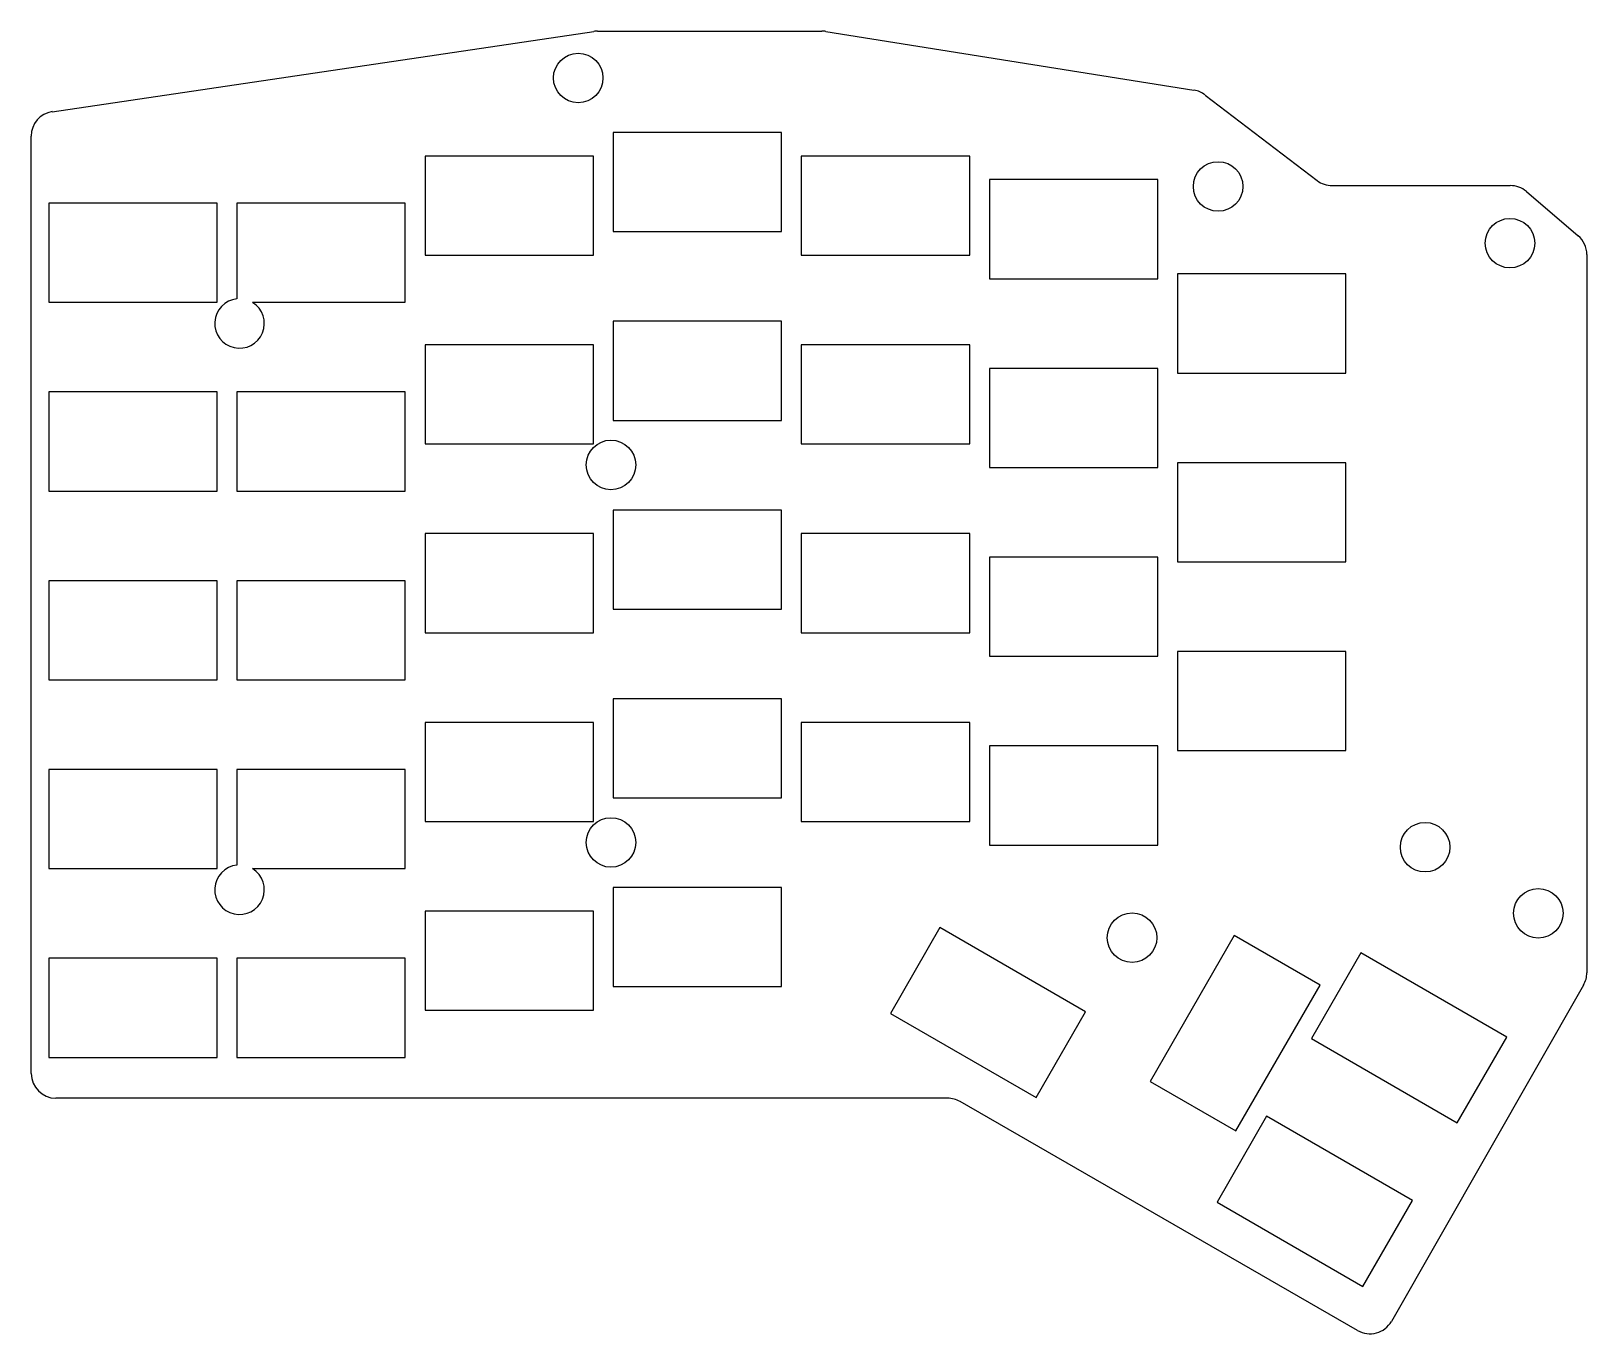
# Model space of a CAD drawing. Header units: millimetres. Extents: x 38 to 196, y -154 to -23.
import ezdxf

# ---------------------------------------------------------------- set-up
doc = ezdxf.new("R2010")
doc.units = ezdxf.units.MM

msp = doc.modelspace()

# ---------------------------------------------------------------- linework, layer by layer
for p, q in [((40.61, -31.01), (95.29, -22.91)), ((95.66, -22.88), (118.33, -22.88)), ((118.72, -22.91), (155.9, -28.84)), ((157.03, -29.33), (168.33, -37.96)), ((38.48, -128.07), (38.48, -33.48)), ((114.25, -33.11), (97.25, -33.11)), ((97.25, -33.11), (97.25, -43.11)), ((114.25, -43.11), (114.25, -33.11)), ((95.25, -35.49), (78.25, -35.49)), ((78.25, -35.49), (78.25, -45.49)), ((95.25, -45.49), (95.25, -35.49)), ((133.25, -35.49), (116.25, -35.49)), ((116.25, -35.49), (116.25, -45.49)), ((133.25, -45.49), (133.25, -35.49)), ((152.25, -37.87), (135.25, -37.87)), ((135.25, -37.87), (135.25, -47.87)), ((152.25, -47.87), (152.25, -37.87)), ((169.85, -38.47), (187.84, -38.47)), ((189.47, -39.07), (194.7, -43.53)), ((57.25, -40.25), (40.25, -40.25)), ((40.25, -40.25), (40.25, -50.25)), ((57.25, -50.25), (57.25, -40.25)), ((76.25, -40.25), (59.25, -40.25)), ((59.25, -40.25), (59.25, -49.89)), ((76.25, -50.25), (76.25, -40.25)), ((97.25, -43.11), (114.25, -43.11)), ((78.25, -45.49), (95.25, -45.49)), ((116.25, -45.49), (133.25, -45.49)), ((195.57, -45.43), (195.57, -117.91)), ((135.25, -47.87), (152.25, -47.87)), ((171.25, -47.39), (154.25, -47.39)), ((154.25, -47.39), (154.25, -57.39)), ((171.25, -57.39), (171.25, -47.39)), ((40.25, -50.25), (57.25, -50.25)), ((60.84, -50.25), (76.25, -50.25)), ((114.25, -52.16), (97.25, -52.16)), ((97.25, -52.16), (97.25, -62.16)), ((114.25, -62.16), (114.25, -52.16)), ((95.25, -54.54), (78.25, -54.54)), ((78.25, -54.54), (78.25, -64.54)), ((95.25, -64.54), (95.25, -54.54)), ((133.25, -54.54), (116.25, -54.54)), ((116.25, -54.54), (116.25, -64.54)), ((133.25, -64.54), (133.25, -54.54)), ((152.25, -56.92), (135.25, -56.92)), ((135.25, -56.92), (135.25, -66.92)), ((152.25, -66.92), (152.25, -56.92)), ((154.25, -57.39), (171.25, -57.39)), ((57.25, -59.3), (40.25, -59.3)), ((40.25, -59.3), (40.25, -69.3)), ((57.25, -69.3), (57.25, -59.3)), ((76.25, -59.3), (59.25, -59.3)), ((59.25, -59.3), (59.25, -69.3)), ((76.25, -69.3), (76.25, -59.3)), ((97.25, -62.16), (114.25, -62.16)), ((78.25, -64.54), (95.25, -64.54)), ((116.25, -64.54), (133.25, -64.54)), ((135.25, -66.92), (152.25, -66.92)), ((171.25, -66.44), (154.25, -66.44)), ((154.25, -66.44), (154.25, -76.44)), ((171.25, -76.44), (171.25, -66.44)), ((40.25, -69.3), (57.25, -69.3)), ((59.25, -69.3), (76.25, -69.3)), ((114.25, -71.21), (97.25, -71.21)), ((97.25, -71.21), (97.25, -81.21)), ((114.25, -81.21), (114.25, -71.21)), ((95.25, -73.59), (78.25, -73.59)), ((78.25, -73.59), (78.25, -83.59)), ((95.25, -83.59), (95.25, -73.59)), ((133.25, -73.59), (116.25, -73.59)), ((116.25, -73.59), (116.25, -83.59)), ((133.25, -83.59), (133.25, -73.59)), ((152.25, -75.97), (135.25, -75.97)), ((135.25, -75.97), (135.25, -85.97)), ((152.25, -85.97), (152.25, -75.97)), ((154.25, -76.44), (171.25, -76.44)), ((57.25, -78.35), (40.25, -78.35)), ((40.25, -78.35), (40.25, -88.35)), ((57.25, -88.35), (57.25, -78.35)), ((76.25, -78.35), (59.25, -78.35)), ((59.25, -78.35), (59.25, -88.35)), ((76.25, -88.35), (76.25, -78.35)), ((97.25, -81.21), (114.25, -81.21)), ((78.25, -83.59), (95.25, -83.59)), ((116.25, -83.59), (133.25, -83.59)), ((135.25, -85.97), (152.25, -85.97)), ((171.25, -85.49), (154.25, -85.49)), ((154.25, -85.49), (154.25, -95.49)), ((171.25, -95.49), (171.25, -85.49)), ((40.25, -88.35), (57.25, -88.35)), ((59.25, -88.35), (76.25, -88.35)), ((114.25, -90.26), (97.25, -90.26)), ((97.25, -90.26), (97.25, -100.26)), ((114.25, -100.26), (114.25, -90.26)), ((95.25, -92.64), (78.25, -92.64)), ((78.25, -92.64), (78.25, -102.64)), ((95.25, -102.64), (95.25, -92.64)), ((133.25, -92.64), (116.25, -92.64)), ((116.25, -92.64), (116.25, -102.64)), ((133.25, -102.64), (133.25, -92.64)), ((152.25, -95.02), (135.25, -95.02)), ((135.25, -95.02), (135.25, -105.02)), ((152.25, -105.02), (152.25, -95.02)), ((154.25, -95.49), (171.25, -95.49)), ((57.25, -97.4), (40.25, -97.4)), ((40.25, -97.4), (40.25, -107.4)), ((57.25, -107.4), (57.25, -97.4)), ((76.25, -97.4), (59.25, -97.4)), ((59.25, -97.4), (59.25, -107.04)), ((76.25, -107.4), (76.25, -97.4)), ((97.25, -100.26), (114.25, -100.26)), ((78.25, -102.64), (95.25, -102.64)), ((116.25, -102.64), (133.25, -102.64)), ((135.25, -105.02), (152.25, -105.02)), ((40.25, -107.4), (57.25, -107.4)), ((60.84, -107.4), (76.25, -107.4)), ((114.25, -109.31), (97.25, -109.31)), ((97.25, -109.31), (97.25, -119.31)), ((114.25, -119.31), (114.25, -109.31)), ((95.25, -111.69), (78.25, -111.69)), ((78.25, -111.69), (78.25, -121.69)), ((95.25, -121.69), (95.25, -111.69)), ((130.24, -113.35), (125.24, -122.01)), ((144.96, -121.85), (130.24, -113.35)), ((159.97, -114.15), (151.47, -128.87)), ((168.63, -119.15), (159.97, -114.15)), ((172.76, -115.9), (167.76, -124.56)), ((187.48, -124.4), (172.76, -115.9)), ((57.25, -116.45), (40.25, -116.45)), ((40.25, -116.45), (40.25, -126.45)), ((57.25, -126.45), (57.25, -116.45)), ((76.25, -116.45), (59.25, -116.45)), ((59.25, -116.45), (59.25, -126.45)), ((76.25, -126.45), (76.25, -116.45)), ((97.25, -119.31), (114.25, -119.31)), ((160.13, -133.87), (168.63, -119.15)), ((195.25, -119.15), (175.84, -153.1)), ((78.25, -121.69), (95.25, -121.69)), ((125.24, -122.01), (139.96, -130.51)), ((139.96, -130.51), (144.96, -121.85)), ((167.76, -124.56), (182.48, -133.06)), ((182.48, -133.06), (187.48, -124.4)), ((40.25, -126.45), (57.25, -126.45)), ((59.25, -126.45), (76.25, -126.45)), ((151.47, -128.87), (160.13, -133.87)), ((131.03, -130.57), (40.98, -130.57)), ((172.42, -154.02), (132.28, -130.91)), ((163.23, -132.4), (158.23, -141.06)), ((177.95, -140.9), (163.23, -132.4)), ((158.23, -141.06), (172.95, -149.56)), ((172.95, -149.56), (177.95, -140.9))]:
    msp.add_line(p, q)
for centre in [(93.72, -27.61), (158.34, -38.56), (187.81, -44.28), (97.03, -66.66), (97.03, -104.76), (179.24, -105.24), (190.67, -111.91), (149.65, -114.37)]:
    msp.add_circle(centre, 2.5)
for centre, start, end in [((95.66, -25.38), 90, 98.4263), ((118.33, -25.38), 80.9355, 90), ((155.51, -31.31), 52.6373, 80.9355), ((40.98, -33.48), 98.4263, 180), ((169.85, -35.97), 232.6373, 270), ((187.84, -40.97), 49.5306, 90), ((193.07, -45.43), 0, 49.5306), ((59.52, -52.38), 96.3153, 418.2117), ((59.52, -109.53), 96.3153, 418.2117), ((193.07, -117.91), 330.2428, 0), ((40.98, -128.07), 180, 270), ((131.03, -133.07), 60.0678, 90), ((173.67, -151.85), 240.0678, 330.2428)]:
    msp.add_arc(centre, 2.5, start, end)

doc.saveas('drawing.dxf')
